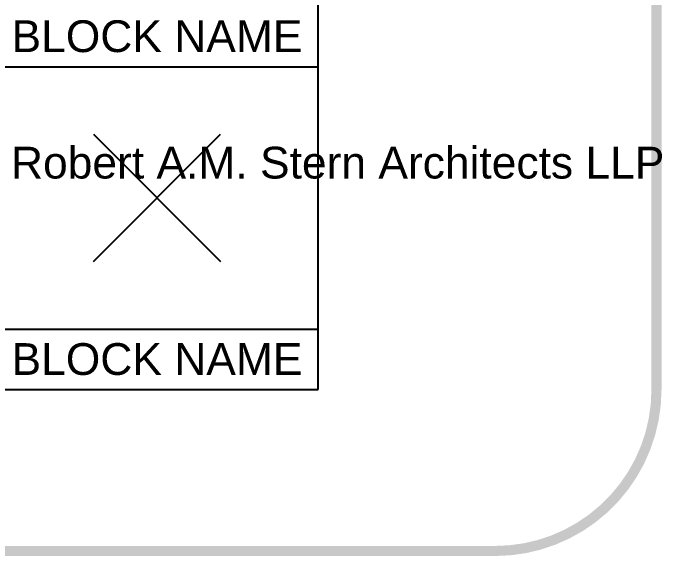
# Model space of a CAD drawing. Header units: millimetres. Extents: x -195 to 512, y -13 to 520.
# Drawn here: x 280.8 to 331.9, y -13.1 to 29.6 of the extents above; entities that cross this region are included whole.
import ezdxf

# ---------------------------------------------------------------- set-up
doc = ezdxf.new("R2010")
doc.units = ezdxf.units.MM
doc.header["$LTSCALE"] = 48
doc.header["$PDMODE"] = 3
doc.header["$PDSIZE"] = 5
doc.linetypes.add('DASHEDX2', pattern=[1.5, 1, -0.5])
doc.linetypes.add('HIDDEN', pattern=[0.375, 0.25, -0.125])
doc.layers.add('G-Anno-Box', color=6, linetype='HIDDEN')
doc.layers.add('G-Anno-©', color=3, linetype='Continuous')
doc.layers.add('G-Anno-Nplt', color=5, linetype='Continuous', plot=False)
doc.styles.add('Sans', font='swissl.ttf')

# ---------------------------------------------------------------- blocks, each defined once
blk = doc.blocks.new('Copyright')
at = {"color": 0, "linetype": 'ByBlock', "insert": (0, 0), "char_height": 2.5, "width": 115.54991, "attachment_point": 7, "style": 'Sans'}
blk.add_mtext('Copyright {\\C256;©} 2014 Robert A.M. Stern Architects LLP', dxfattribs=at)

msp = doc.modelspace()

# ---------------------------------------------------------------- linework, layer by layer
at = {"layer": 'G-Anno-Box'}
msp.add_lwpolyline([(139.7, 0, 0.794, 0.595, 0.414214), (152.4, -12.7, 0.794, 0.794, 0), (318.721, -12.7, 0.794, 0.794, 0.414214), (331.421, 0, 0.794, 0.794, 0), (331.421, 152.4, 0.794, 0.794, 0.414214), (318.721, 165.77, 0.794, 0.794, 0), (152.4, 165.77, 0.794, 0.794, 0.414214), (139.7, 152.4, 0.794, 0.794, 0)], format="xyseb", close=True, dxfattribs=at)
at = {"layer": 'G-Anno-Nplt'}
for p, q in [((304.8, 0), (304.8, 152.4)), ((0, 25.4), (304.8, 25.4)), ((0, 4.762), (304.8, 4.762)), ((0, 0), (304.8, 0))]:
    msp.add_line(p, q, dxfattribs=at)
msp.add_point((292.1, 15.081), dxfattribs=at)

# ---------------------------------------------------------------- block references
at = {"layer": 'G-Anno-©', "linetype": 'DASHEDX2'}
msp.add_blockref('Copyright', (252.412, 15.848), dxfattribs=at)

# ---------------------------------------------------------------- texts
at = {"layer": 'G-Anno-Nplt', "char_height": 2.5, "attachment_point": 5, "style": 'Sans'}
for insert in [(292.1, 27.781), (292.1, 2.381)]:
    msp.add_mtext_dynamic_manual_height_columns('BLOCK NAME', width=25.9, gutter_width=0.469, heights=[0], dxfattribs=dict(at, insert=insert))

doc.saveas('drawing.dxf')
